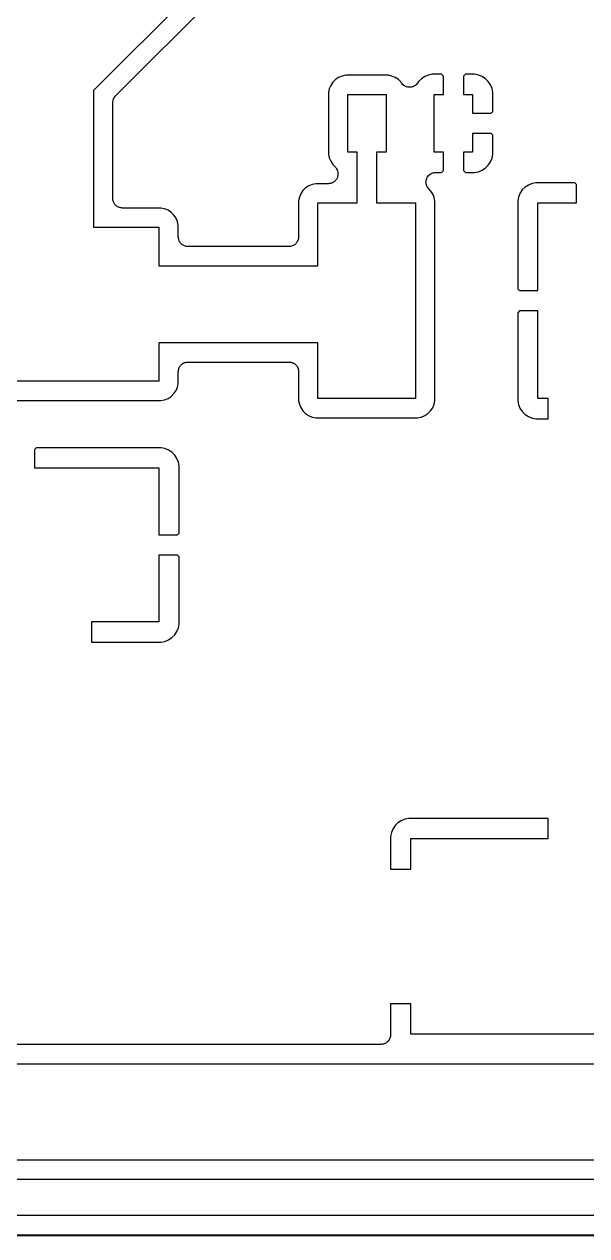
# Model space of a CAD drawing. Extents: x 69.6 to 139.6, y -158 to -61.
# Drawn here: x 107.78 to 113.62, y -156.54 to -143.95 of the extents above; entities that cross this region are included whole.
import ezdxf

# ---------------------------------------------------------------- set-up
doc = ezdxf.new("R2010")
doc.units = 0
doc.header["$MEASUREMENT"] = 0
doc.layers.add('BLACK', color=7, linetype='CONTINUOUS')

msp = doc.modelspace()

# ---------------------------------------------------------------- linework, layer by layer
at = {"layer": 'Black'}
for p, q in [((109.82, -143.32), (108.5, -144.64)), ((108.729, -144.694), (109.874, -143.549)), ((111.083, -144.488), (111.047, -144.503)), ((111.121, -144.48), (111.083, -144.488)), ((111.512, -144.48), (111.121, -144.48)), ((111.561, -144.48), (111.512, -144.48)), ((111.599, -144.488), (111.561, -144.48)), ((111.635, -144.503), (111.599, -144.488)), ((111.941, -144.494), (111.907, -144.517)), ((111.979, -144.478), (111.941, -144.494)), ((112.02, -144.47), (111.979, -144.478)), ((112.116, -144.47), (112.02, -144.47)), ((112.135, -144.489), (112.116, -144.47)), ((112.135, -144.68), (112.135, -144.489)), ((112.364, -144.47), (112.345, -144.489)), ((112.345, -144.489), (112.345, -144.68)), ((112.46, -144.47), (112.364, -144.47)), ((112.5, -144.478), (112.46, -144.47)), ((112.538, -144.494), (112.5, -144.478)), ((112.572, -144.517), (112.538, -144.494)), ((110.949, -144.621), (110.941, -144.659)), ((110.964, -144.585), (110.949, -144.621)), ((110.986, -144.552), (110.964, -144.585)), ((111.014, -144.525), (110.986, -144.552)), ((111.047, -144.503), (111.014, -144.525)), ((111.668, -144.525), (111.635, -144.503)), ((111.696, -144.553), (111.668, -144.525)), ((111.701, -144.561), (111.696, -144.553)), ((111.708, -144.569), (111.701, -144.561)), ((111.715, -144.578), (111.708, -144.569)), ((111.72, -144.581), (111.715, -144.578)), ((111.725, -144.586), (111.72, -144.581)), ((111.734, -144.591), (111.725, -144.586)), ((111.743, -144.597), (111.734, -144.591)), ((111.75, -144.599), (111.743, -144.597)), ((111.756, -144.602), (111.75, -144.599)), ((111.767, -144.603), (111.756, -144.602)), ((111.777, -144.605), (111.767, -144.603)), ((111.784, -144.605), (111.777, -144.605)), ((111.79, -144.605), (111.784, -144.605)), ((111.801, -144.603), (111.79, -144.605)), ((111.812, -144.602), (111.801, -144.603)), ((111.818, -144.599), (111.812, -144.602)), ((111.824, -144.597), (111.818, -144.599)), ((111.833, -144.591), (111.824, -144.597)), ((111.843, -144.587), (111.833, -144.591)), ((111.847, -144.582), (111.843, -144.587)), ((111.853, -144.578), (111.847, -144.582)), ((111.859, -144.569), (111.853, -144.578)), ((111.867, -144.562), (111.859, -144.569)), ((111.878, -144.546), (111.867, -144.562)), ((111.907, -144.517), (111.878, -144.546)), ((112.602, -144.546), (112.572, -144.517)), ((112.625, -144.58), (112.602, -144.546)), ((112.641, -144.618), (112.625, -144.58)), ((112.649, -144.658), (112.641, -144.618)), ((108.5, -144.64), (108.5, -146.06)), ((108.7, -144.755), (108.704, -144.743)), ((108.704, -144.743), (108.706, -144.73)), ((108.706, -144.73), (108.708, -144.726)), ((108.708, -144.726), (108.709, -144.722)), ((108.709, -144.722), (108.717, -144.711)), ((108.717, -144.711), (108.723, -144.7)), ((108.723, -144.7), (108.727, -144.697)), ((108.727, -144.697), (108.729, -144.694)), ((110.941, -144.659), (110.941, -144.708)), ((110.941, -144.708), (110.941, -145.299)), ((111.141, -145.28), (111.141, -144.68)), ((111.141, -144.68), (111.54, -144.68)), ((111.54, -144.68), (111.54, -145.28)), ((112.04, -145.28), (112.04, -144.68)), ((112.04, -144.68), (112.135, -144.68)), ((112.345, -144.68), (112.439, -144.68)), ((112.439, -144.68), (112.439, -144.875)), ((112.649, -144.709), (112.649, -144.658)), ((112.649, -144.856), (112.649, -144.709)), ((108.701, -144.76), (108.7, -144.755)), ((108.7, -144.764), (108.701, -144.76)), ((108.7, -145.76), (108.7, -144.764)), ((112.439, -144.875), (112.63, -144.875)), ((112.63, -144.875), (112.649, -144.856)), ((112.63, -145.085), (112.439, -145.085)), ((112.439, -145.085), (112.439, -145.28)), ((112.649, -145.104), (112.63, -145.085)), ((112.649, -145.251), (112.649, -145.104)), ((112.649, -145.302), (112.649, -145.251)), ((110.941, -145.299), (110.949, -145.338)), ((110.949, -145.338), (110.964, -145.374)), ((110.964, -145.374), (110.985, -145.407)), ((111.24, -145.28), (111.141, -145.28)), ((111.24, -145.807), (111.24, -145.28)), ((111.54, -145.28), (111.44, -145.28)), ((111.44, -145.28), (111.44, -145.807)), ((112.135, -145.28), (112.04, -145.28)), ((112.135, -145.471), (112.135, -145.28)), ((112.439, -145.28), (112.345, -145.28)), ((112.345, -145.28), (112.345, -145.471)), ((112.625, -145.38), (112.641, -145.342)), ((112.641, -145.342), (112.649, -145.302)), ((110.985, -145.407), (111.011, -145.433)), ((111.011, -145.433), (111.014, -145.436)), ((111.014, -145.436), (111.017, -145.439)), ((111.017, -145.439), (111.024, -145.451)), ((111.024, -145.451), (111.031, -145.462)), ((111.031, -145.462), (111.032, -145.466)), ((111.032, -145.466), (111.034, -145.469)), ((111.034, -145.469), (111.037, -145.482)), ((111.037, -145.482), (111.038, -145.487)), ((111.038, -145.487), (111.039, -145.49)), ((111.039, -145.49), (111.039, -145.491)), ((111.039, -145.491), (111.04, -145.495)), ((111.04, -145.495), (111.04, -145.499)), ((111.04, -145.499), (111.04, -145.503)), ((111.04, -145.503), (111.04, -145.507)), ((111.997, -145.508), (112.009, -145.502)), ((112.009, -145.502), (112.02, -145.496)), ((112.02, -145.496), (112.024, -145.495)), ((112.024, -145.495), (112.029, -145.493)), ((112.029, -145.493), (112.041, -145.492)), ((112.041, -145.492), (112.054, -145.49)), ((112.054, -145.49), (112.116, -145.49)), ((112.116, -145.49), (112.135, -145.471)), ((112.345, -145.471), (112.364, -145.49)), ((112.364, -145.49), (112.46, -145.49)), ((112.46, -145.49), (112.5, -145.482)), ((112.5, -145.482), (112.538, -145.466)), ((112.538, -145.466), (112.572, -145.443)), ((112.572, -145.443), (112.602, -145.414)), ((112.602, -145.414), (112.625, -145.38)), ((110.737, -145.63), (110.704, -145.651)), ((110.773, -145.615), (110.737, -145.63)), ((110.811, -145.607), (110.773, -145.615)), ((110.94, -145.607), (110.811, -145.607)), ((110.949, -145.605), (110.94, -145.607)), ((110.958, -145.605), (110.949, -145.605)), ((110.966, -145.602), (110.958, -145.605)), ((110.975, -145.601), (110.966, -145.602)), ((110.982, -145.597), (110.975, -145.601)), ((110.99, -145.594), (110.982, -145.597)), ((110.997, -145.588), (110.99, -145.594)), ((111.005, -145.584), (110.997, -145.588)), ((111.01, -145.577), (111.005, -145.584)), ((111.017, -145.571), (111.01, -145.577)), ((111.021, -145.564), (111.017, -145.571)), ((111.027, -145.557), (111.021, -145.564)), ((111.03, -145.549), (111.027, -145.557)), ((111.034, -145.541), (111.03, -145.549)), ((111.036, -145.533), (111.034, -145.541)), ((111.039, -145.524), (111.036, -145.533)), ((111.04, -145.507), (111.039, -145.516)), ((111.039, -145.516), (111.039, -145.524)), ((111.954, -145.598), (111.956, -145.585)), ((111.956, -145.603), (111.954, -145.598)), ((111.956, -145.572), (111.957, -145.568)), ((111.956, -145.585), (111.956, -145.572)), ((111.956, -145.607), (111.956, -145.603)), ((111.96, -145.619), (111.956, -145.607)), ((111.957, -145.568), (111.958, -145.564)), ((111.958, -145.564), (111.963, -145.552)), ((111.963, -145.632), (111.96, -145.619)), ((111.963, -145.552), (111.967, -145.54)), ((111.967, -145.54), (111.97, -145.536)), ((111.97, -145.536), (111.972, -145.532)), ((111.972, -145.532), (111.981, -145.523)), ((111.981, -145.523), (111.99, -145.513)), ((111.99, -145.513), (111.994, -145.511)), ((111.994, -145.511), (111.997, -145.508)), ((113.018, -145.621), (112.984, -145.643)), ((113.056, -145.605), (113.018, -145.621)), ((113.096, -145.597), (113.056, -145.605)), ((113.501, -145.597), (113.096, -145.597)), ((113.52, -145.616), (113.501, -145.597)), ((113.52, -145.807), (113.52, -145.616)), ((110.639, -145.748), (110.631, -145.786)), ((110.654, -145.711), (110.639, -145.748)), ((110.676, -145.679), (110.654, -145.711)), ((110.704, -145.651), (110.676, -145.679)), ((111.966, -145.635), (111.963, -145.632)), ((111.967, -145.64), (111.966, -145.635)), ((111.976, -145.65), (111.967, -145.64)), ((111.983, -145.66), (111.976, -145.65)), ((112.003, -145.68), (111.983, -145.66)), ((112.024, -145.713), (112.003, -145.68)), ((112.039, -145.749), (112.024, -145.713)), ((112.047, -145.787), (112.039, -145.749)), ((112.915, -145.745), (112.907, -145.785)), ((112.931, -145.707), (112.915, -145.745)), ((112.954, -145.672), (112.931, -145.707)), ((112.984, -145.643), (112.954, -145.672)), ((108.702, -145.768), (108.7, -145.76)), ((108.702, -145.777), (108.702, -145.768)), ((108.705, -145.785), (108.702, -145.777)), ((108.706, -145.794), (108.705, -145.785)), ((108.71, -145.802), (108.706, -145.794)), ((108.713, -145.81), (108.71, -145.802)), ((108.719, -145.817), (108.713, -145.81)), ((108.723, -145.824), (108.719, -145.817)), ((108.73, -145.83), (108.723, -145.824)), ((108.736, -145.836), (108.73, -145.83)), ((108.743, -145.841), (108.736, -145.836)), ((108.75, -145.846), (108.743, -145.841)), ((108.758, -145.849), (108.75, -145.846)), ((108.766, -145.854), (108.758, -145.849)), ((108.774, -145.855), (108.766, -145.854)), ((108.783, -145.858), (108.774, -145.855)), ((108.791, -145.858), (108.783, -145.858)), ((108.8, -145.86), (108.791, -145.858)), ((109.152, -145.86), (108.8, -145.86)), ((109.201, -145.86), (109.152, -145.86)), ((109.239, -145.868), (109.201, -145.86)), ((109.276, -145.883), (109.239, -145.868)), ((109.308, -145.905), (109.276, -145.883)), ((110.631, -145.786), (110.631, -145.835)), ((110.631, -145.835), (110.631, -146.16)), ((110.831, -146.46), (110.831, -145.807)), ((110.831, -145.807), (111.24, -145.807)), ((111.44, -145.807), (111.847, -145.807)), ((111.847, -145.807), (111.847, -147.839)), ((112.047, -147.811), (112.047, -145.787)), ((112.907, -145.785), (112.907, -145.836)), ((112.907, -145.836), (112.907, -146.699)), ((113.117, -146.718), (113.117, -145.807)), ((113.117, -145.807), (113.52, -145.807)), ((109.336, -145.933), (109.308, -145.905)), ((109.357, -145.966), (109.336, -145.933)), ((109.372, -146.002), (109.357, -145.966)), ((109.38, -146.04), (109.372, -146.002)), ((108.5, -146.06), (109.18, -146.06)), ((109.18, -146.06), (109.18, -146.46)), ((109.38, -146.16), (109.38, -146.04)), ((109.382, -146.169), (109.38, -146.16)), ((109.382, -146.177), (109.382, -146.169)), ((109.385, -146.186), (109.382, -146.177)), ((109.386, -146.194), (109.385, -146.186)), ((109.39, -146.202), (109.386, -146.194)), ((109.393, -146.21), (109.39, -146.202)), ((109.399, -146.217), (109.393, -146.21)), ((109.403, -146.224), (109.399, -146.217)), ((109.41, -146.23), (109.403, -146.224)), ((109.416, -146.237), (109.41, -146.23)), ((109.423, -146.241), (109.416, -146.237)), ((109.43, -146.247), (109.423, -146.241)), ((109.438, -146.25), (109.43, -146.247)), ((109.446, -146.254), (109.438, -146.25)), ((109.454, -146.255), (109.446, -146.254)), ((109.463, -146.258), (109.454, -146.255)), ((109.471, -146.258), (109.463, -146.258)), ((109.48, -146.26), (109.471, -146.258)), ((110.531, -146.26), (109.48, -146.26)), ((110.539, -146.258), (110.531, -146.26)), ((110.548, -146.258), (110.539, -146.258)), ((110.556, -146.255), (110.548, -146.258)), ((110.565, -146.254), (110.556, -146.255)), ((110.573, -146.25), (110.565, -146.254)), ((110.581, -146.247), (110.573, -146.25)), ((110.588, -146.241), (110.581, -146.247)), ((110.595, -146.237), (110.588, -146.241)), ((110.601, -146.23), (110.595, -146.237)), ((110.607, -146.224), (110.601, -146.23)), ((110.612, -146.217), (110.607, -146.224)), ((110.617, -146.21), (110.612, -146.217)), ((110.62, -146.202), (110.617, -146.21)), ((110.625, -146.194), (110.62, -146.202)), ((110.626, -146.186), (110.625, -146.194)), ((110.629, -146.177), (110.626, -146.186)), ((110.631, -146.16), (110.629, -146.169)), ((110.629, -146.169), (110.629, -146.177)), ((109.18, -146.46), (110.831, -146.46)), ((112.907, -146.699), (112.926, -146.718)), ((112.926, -146.718), (113.117, -146.718)), ((112.926, -146.928), (112.907, -146.947)), ((112.907, -146.947), (112.907, -147.81)), ((113.117, -146.928), (112.926, -146.928)), ((113.117, -147.839), (113.117, -146.928)), ((110.831, -147.26), (109.18, -147.26)), ((109.18, -147.26), (109.18, -147.66)), ((110.831, -147.839), (110.831, -147.26)), ((109.386, -147.526), (109.391, -147.518)), ((109.391, -147.518), (109.394, -147.51)), ((109.394, -147.51), (109.399, -147.503)), ((109.399, -147.503), (109.404, -147.496)), ((109.404, -147.496), (109.41, -147.49)), ((109.41, -147.49), (109.416, -147.483)), ((109.416, -147.483), (109.423, -147.479)), ((109.423, -147.479), (109.43, -147.473)), ((109.43, -147.473), (109.438, -147.47)), ((109.438, -147.47), (109.446, -147.466)), ((109.446, -147.466), (109.455, -147.465)), ((109.455, -147.465), (109.463, -147.462)), ((109.463, -147.462), (109.472, -147.462)), ((109.472, -147.462), (109.48, -147.46)), ((109.48, -147.46), (110.531, -147.46)), ((110.531, -147.46), (110.54, -147.462)), ((110.54, -147.462), (110.548, -147.462)), ((110.548, -147.462), (110.557, -147.465)), ((110.557, -147.465), (110.565, -147.466)), ((110.565, -147.466), (110.573, -147.47)), ((110.573, -147.47), (110.581, -147.473)), ((110.581, -147.473), (110.588, -147.479)), ((110.588, -147.479), (110.595, -147.483)), ((110.595, -147.483), (110.601, -147.49)), ((110.601, -147.49), (110.608, -147.496)), ((110.608, -147.496), (110.612, -147.503)), ((110.612, -147.503), (110.618, -147.51)), ((110.618, -147.51), (110.621, -147.518)), ((110.621, -147.518), (110.625, -147.526)), ((109.38, -147.56), (109.382, -147.551)), ((109.38, -147.632), (109.38, -147.56)), ((109.38, -147.681), (109.38, -147.632)), ((109.382, -147.543), (109.385, -147.534)), ((109.382, -147.551), (109.382, -147.543)), ((109.385, -147.534), (109.386, -147.526)), ((110.625, -147.526), (110.626, -147.534)), ((110.626, -147.534), (110.629, -147.543)), ((110.629, -147.543), (110.629, -147.551)), ((110.629, -147.551), (110.631, -147.56)), ((110.631, -147.56), (110.631, -147.859)), ((109.18, -147.66), (106.38, -147.66)), ((109.335, -147.788), (109.357, -147.756)), ((109.357, -147.756), (109.372, -147.719)), ((109.372, -147.719), (109.38, -147.681)), ((106.408, -147.86), (109.2, -147.86)), ((109.2, -147.86), (109.238, -147.852)), ((109.238, -147.852), (109.274, -147.837)), ((109.274, -147.837), (109.307, -147.816)), ((109.307, -147.816), (109.335, -147.788)), ((110.631, -147.859), (110.639, -147.897)), ((110.639, -147.897), (110.654, -147.933)), ((111.847, -147.839), (110.831, -147.839)), ((112.039, -147.898), (112.047, -147.86)), ((112.047, -147.86), (112.047, -147.811)), ((112.907, -147.81), (112.907, -147.861)), ((112.907, -147.861), (112.915, -147.901)), ((113.225, -147.839), (113.117, -147.839)), ((113.225, -148.049), (113.225, -147.839)), ((110.654, -147.933), (110.675, -147.966)), ((110.675, -147.966), (110.703, -147.994)), ((110.703, -147.994), (110.735, -148.016)), ((110.735, -148.016), (110.772, -148.031)), ((111.905, -148.031), (111.941, -148.016)), ((111.941, -148.016), (111.974, -147.995)), ((111.974, -147.995), (112.002, -147.967)), ((112.002, -147.967), (112.024, -147.935)), ((112.024, -147.935), (112.039, -147.898)), ((112.915, -147.901), (112.931, -147.939)), ((112.931, -147.939), (112.954, -147.974)), ((112.954, -147.974), (112.984, -148.003)), ((112.984, -148.003), (113.018, -148.025)), ((110.772, -148.031), (110.81, -148.039)), ((110.81, -148.039), (110.859, -148.039)), ((110.859, -148.039), (111.867, -148.039)), ((111.867, -148.039), (111.905, -148.031)), ((113.018, -148.025), (113.056, -148.041)), ((113.056, -148.041), (113.096, -148.049)), ((113.096, -148.049), (113.225, -148.049)), ((107.904, -148.35), (107.885, -148.369)), ((107.885, -148.369), (107.885, -148.56)), ((109.151, -148.35), (107.904, -148.35)), ((109.202, -148.35), (109.151, -148.35)), ((109.242, -148.358), (109.202, -148.35)), ((109.28, -148.374), (109.242, -148.358)), ((109.315, -148.397), (109.28, -148.374)), ((109.344, -148.427), (109.315, -148.397)), ((109.366, -148.461), (109.344, -148.427)), ((109.382, -148.499), (109.366, -148.461)), ((109.39, -148.539), (109.382, -148.499)), ((107.885, -148.56), (109.18, -148.56)), ((109.18, -148.56), (109.18, -149.255)), ((109.39, -148.57), (109.39, -148.539)), ((109.39, -149.236), (109.39, -148.57)), ((109.18, -149.255), (109.371, -149.255)), ((109.371, -149.255), (109.39, -149.236)), ((109.371, -149.465), (109.18, -149.465)), ((109.18, -149.465), (109.18, -150.16)), ((109.39, -149.484), (109.371, -149.465)), ((109.39, -150.149), (109.39, -149.484)), ((109.18, -150.16), (108.48, -150.16)), ((108.48, -150.16), (108.48, -150.37)), ((109.39, -150.181), (109.39, -150.149)), ((109.344, -150.293), (109.366, -150.259)), ((109.366, -150.259), (109.382, -150.221)), ((109.382, -150.221), (109.39, -150.181)), ((108.48, -150.37), (109.151, -150.37)), ((109.151, -150.37), (109.202, -150.37)), ((109.202, -150.37), (109.242, -150.362)), ((109.242, -150.362), (109.28, -150.346)), ((109.28, -150.346), (109.315, -150.323)), ((109.315, -150.323), (109.344, -150.293)), ((111.634, -152.276), (111.611, -152.311)), ((111.663, -152.247), (111.634, -152.276)), ((111.697, -152.225), (111.663, -152.247)), ((111.735, -152.209), (111.697, -152.225)), ((111.776, -152.201), (111.735, -152.209)), ((112.649, -152.201), (111.776, -152.201)), ((112.749, -152.201), (112.649, -152.201)), ((113.225, -152.201), (112.749, -152.201)), ((113.225, -152.411), (113.225, -152.201)), ((111.595, -152.349), (111.586, -152.389)), ((111.586, -152.389), (111.586, -152.44)), ((111.611, -152.311), (111.595, -152.349)), ((111.796, -152.727), (111.796, -152.411)), ((111.796, -152.411), (113.225, -152.411)), ((111.586, -152.44), (111.586, -152.727)), ((111.586, -152.727), (111.796, -152.727)), ((111.796, -154.127), (111.586, -154.127)), ((111.586, -154.127), (111.586, -154.414)), ((111.796, -154.443), (111.796, -154.127)), ((111.586, -154.414), (111.586, -154.449)), ((111.486, -154.55), (83.2314, -154.55)), ((111.495, -154.548), (111.486, -154.55)), ((111.504, -154.548), (111.495, -154.548)), ((111.512, -154.545), (111.504, -154.548)), ((111.52, -154.544), (111.512, -154.545)), ((111.528, -154.539), (111.52, -154.544)), ((111.537, -154.536), (111.528, -154.539)), ((111.543, -154.531), (111.537, -154.536)), ((111.551, -154.527), (111.543, -154.531)), ((111.556, -154.52), (111.551, -154.527)), ((111.563, -154.514), (111.556, -154.52)), ((111.567, -154.506), (111.563, -154.514)), ((111.573, -154.5), (111.567, -154.506)), ((111.576, -154.491), (111.573, -154.5)), ((111.58, -154.484), (111.576, -154.491)), ((111.582, -154.475), (111.58, -154.484)), ((111.585, -154.467), (111.582, -154.475)), ((111.586, -154.449), (111.585, -154.458)), ((111.585, -154.458), (111.585, -154.467)), ((115.454, -154.443), (111.796, -154.443)), ((83.1071, -154.75), (122.475, -154.75)), ((122.268, -155.75), (82.9, -155.75)), ((82.9003, -155.95), (122.144, -155.95)), ((118.587, -156.327), (90.5931, -156.327)), ((90.5883, -156.527), (118.588, -156.527)), ((118.588, -156.537), (90.5885, -156.537))]:
    msp.add_line(p, q, dxfattribs=at)

doc.saveas('drawing.dxf')
